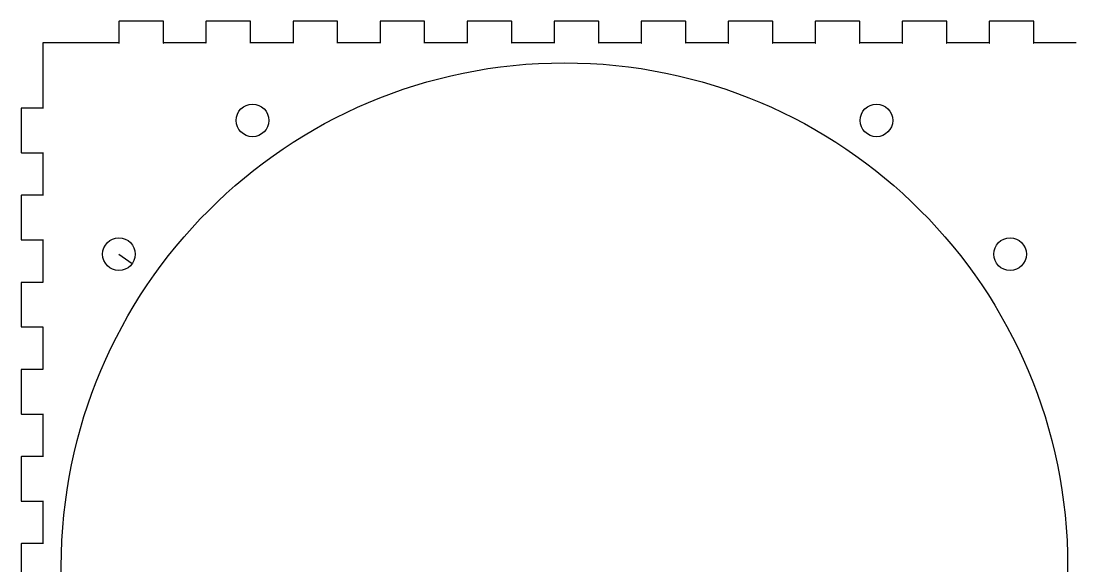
# Model space of a CAD drawing. Header units: millimetres. Extents: x 10 to 620, y 8 to 435.
# Drawn here: x 10 to 203.2, y 326.7 to 426.8 of the extents above; entities that cross this region are included whole.
import ezdxf

# ---------------------------------------------------------------- set-up
doc = ezdxf.new("R2010")
doc.units = ezdxf.units.MM
doc.linetypes.add('CENTERX2', pattern=[20.32, 12.7, -2.54, 2.54, -2.54])

msp = doc.modelspace()

# ---------------------------------------------------------------- linework, layer by layer
at = {"color": 7, "linetype": 'Continuous'}
for p, q in [((28.03, 426.77), (28, 426.72)), ((28.03, 426.77), (28, 426.72)), ((28, 426.72), (28, 426.7)), ((28, 426.72), (28, 426.7)), ((28, 426.7), (28, 422.8)), ((28, 426.7), (28, 422.8)), ((28.08, 426.8), (28.03, 426.77)), ((28.08, 426.8), (28.03, 426.77)), ((28.1, 426.8), (28.08, 426.8)), ((28.1, 426.8), (28.08, 426.8)), ((36.1, 426.8), (28.1, 426.8)), ((36.1, 426.8), (28.1, 426.8)), ((36.12, 426.8), (36.1, 426.8)), ((36.12, 426.8), (36.1, 426.8)), ((36.17, 426.77), (36.12, 426.8)), ((36.17, 426.77), (36.12, 426.8)), ((36.2, 426.72), (36.17, 426.77)), ((36.2, 426.72), (36.17, 426.77)), ((36.2, 426.7), (36.2, 426.72)), ((36.2, 426.7), (36.2, 426.72)), ((36.2, 422.8), (36.2, 426.7)), ((36.2, 422.8), (36.2, 426.7)), ((44.03, 426.77), (44, 426.72)), ((44.03, 426.77), (44, 426.72)), ((44, 426.72), (44, 426.7)), ((44, 426.72), (44, 426.7)), ((44, 426.7), (44, 422.8)), ((44, 426.7), (44, 422.8)), ((44.08, 426.8), (44.03, 426.77)), ((44.08, 426.8), (44.03, 426.77)), ((44.1, 426.8), (44.08, 426.8)), ((44.1, 426.8), (44.08, 426.8)), ((52.1, 426.8), (44.1, 426.8)), ((52.1, 426.8), (44.1, 426.8)), ((52.12, 426.8), (52.1, 426.8)), ((52.12, 426.8), (52.1, 426.8)), ((52.17, 426.77), (52.12, 426.8)), ((52.17, 426.77), (52.12, 426.8)), ((52.2, 426.72), (52.17, 426.77)), ((52.2, 426.72), (52.17, 426.77)), ((52.2, 426.7), (52.2, 426.72)), ((52.2, 426.7), (52.2, 426.72)), ((52.2, 422.8), (52.2, 426.7)), ((52.2, 422.8), (52.2, 426.7)), ((60.03, 426.77), (60, 426.72)), ((60.03, 426.77), (60, 426.72)), ((60, 426.72), (60, 426.7)), ((60, 426.72), (60, 426.7)), ((60, 426.7), (60, 422.8)), ((60, 426.7), (60, 422.8)), ((60.08, 426.8), (60.03, 426.77)), ((60.08, 426.8), (60.03, 426.77)), ((60.1, 426.8), (60.08, 426.8)), ((60.1, 426.8), (60.08, 426.8)), ((68.1, 426.8), (60.1, 426.8)), ((68.1, 426.8), (60.1, 426.8)), ((68.12, 426.8), (68.1, 426.8)), ((68.12, 426.8), (68.1, 426.8)), ((68.17, 426.77), (68.12, 426.8)), ((68.17, 426.77), (68.12, 426.8)), ((68.2, 426.72), (68.17, 426.77)), ((68.2, 426.72), (68.17, 426.77)), ((68.2, 426.7), (68.2, 426.72)), ((68.2, 426.7), (68.2, 426.72)), ((68.2, 422.8), (68.2, 426.7)), ((68.2, 422.8), (68.2, 426.7)), ((76.03, 426.77), (76, 426.72)), ((76.03, 426.77), (76, 426.72)), ((76, 426.72), (76, 426.7)), ((76, 426.72), (76, 426.7)), ((76, 426.7), (76, 422.8)), ((76, 426.7), (76, 422.8)), ((76.08, 426.8), (76.03, 426.77)), ((76.08, 426.8), (76.03, 426.77)), ((76.1, 426.8), (76.08, 426.8)), ((76.1, 426.8), (76.08, 426.8)), ((84.1, 426.8), (76.1, 426.8)), ((84.1, 426.8), (76.1, 426.8)), ((84.12, 426.8), (84.1, 426.8)), ((84.12, 426.8), (84.1, 426.8)), ((84.17, 426.77), (84.12, 426.8)), ((84.17, 426.77), (84.12, 426.8)), ((84.2, 426.72), (84.17, 426.77)), ((84.2, 426.72), (84.17, 426.77)), ((84.2, 426.7), (84.2, 426.72)), ((84.2, 426.7), (84.2, 426.72)), ((84.2, 422.8), (84.2, 426.7)), ((84.2, 422.8), (84.2, 426.7)), ((92.03, 426.77), (92, 426.72)), ((92.03, 426.77), (92, 426.72)), ((92, 426.72), (92, 426.7)), ((92, 426.72), (92, 426.7)), ((92, 426.7), (92, 422.8)), ((92, 426.7), (92, 422.8)), ((92.08, 426.8), (92.03, 426.77)), ((92.08, 426.8), (92.03, 426.77)), ((92.1, 426.8), (92.08, 426.8)), ((92.1, 426.8), (92.08, 426.8)), ((100.1, 426.8), (92.1, 426.8)), ((100.1, 426.8), (92.1, 426.8)), ((100.12, 426.8), (100.1, 426.8)), ((100.12, 426.8), (100.1, 426.8)), ((100.17, 426.77), (100.12, 426.8)), ((100.17, 426.77), (100.12, 426.8)), ((100.2, 426.72), (100.17, 426.77)), ((100.2, 426.72), (100.17, 426.77)), ((100.2, 426.7), (100.2, 426.72)), ((100.2, 426.7), (100.2, 426.72)), ((100.2, 422.8), (100.2, 426.7)), ((100.2, 422.8), (100.2, 426.7)), ((108.03, 426.77), (108, 426.72)), ((108.03, 426.77), (108, 426.72)), ((108, 426.72), (108, 426.7)), ((108, 426.72), (108, 426.7)), ((108, 426.7), (108, 422.8)), ((108, 426.7), (108, 422.8)), ((108.08, 426.8), (108.03, 426.77)), ((108.08, 426.8), (108.03, 426.77)), ((108.1, 426.8), (108.08, 426.8)), ((108.1, 426.8), (108.08, 426.8)), ((116.1, 426.8), (108.1, 426.8)), ((116.1, 426.8), (108.1, 426.8)), ((116.12, 426.8), (116.1, 426.8)), ((116.12, 426.8), (116.1, 426.8)), ((116.17, 426.77), (116.12, 426.8)), ((116.17, 426.77), (116.12, 426.8)), ((116.2, 426.72), (116.17, 426.77)), ((116.2, 426.72), (116.17, 426.77)), ((116.2, 426.7), (116.2, 426.72)), ((116.2, 426.7), (116.2, 426.72)), ((116.2, 422.8), (116.2, 426.7)), ((116.2, 422.8), (116.2, 426.7)), ((124.03, 426.77), (124, 426.72)), ((124.03, 426.77), (124, 426.72)), ((124, 426.72), (124, 426.7)), ((124, 426.72), (124, 426.7)), ((124, 426.7), (124, 422.8)), ((124, 426.7), (124, 422.8)), ((124.08, 426.8), (124.03, 426.77)), ((124.08, 426.8), (124.03, 426.77)), ((124.1, 426.8), (124.08, 426.8)), ((124.1, 426.8), (124.08, 426.8)), ((132.1, 426.8), (124.1, 426.8)), ((132.1, 426.8), (124.1, 426.8)), ((132.12, 426.8), (132.1, 426.8)), ((132.12, 426.8), (132.1, 426.8)), ((132.17, 426.77), (132.12, 426.8)), ((132.17, 426.77), (132.12, 426.8)), ((132.2, 426.72), (132.17, 426.77)), ((132.2, 426.72), (132.17, 426.77)), ((132.2, 426.7), (132.2, 426.72)), ((132.2, 426.7), (132.2, 426.72)), ((132.2, 422.8), (132.2, 426.7)), ((132.2, 422.8), (132.2, 426.7)), ((140.03, 426.77), (140, 426.72)), ((140.03, 426.77), (140, 426.72)), ((140, 426.72), (140, 426.7)), ((140, 426.72), (140, 426.7)), ((140, 426.7), (140, 422.8)), ((140, 426.7), (140, 422.8)), ((140.08, 426.8), (140.03, 426.77)), ((140.08, 426.8), (140.03, 426.77)), ((140.1, 426.8), (140.08, 426.8)), ((140.1, 426.8), (140.08, 426.8)), ((148.1, 426.8), (140.1, 426.8)), ((148.1, 426.8), (140.1, 426.8)), ((148.12, 426.8), (148.1, 426.8)), ((148.12, 426.8), (148.1, 426.8)), ((148.17, 426.77), (148.12, 426.8)), ((148.17, 426.77), (148.12, 426.8)), ((148.2, 426.72), (148.17, 426.77)), ((148.2, 426.72), (148.17, 426.77)), ((148.2, 426.7), (148.2, 426.72)), ((148.2, 426.7), (148.2, 426.72)), ((148.2, 422.8), (148.2, 426.7)), ((148.2, 422.8), (148.2, 426.7)), ((156.03, 426.77), (156, 426.72)), ((156.03, 426.77), (156, 426.72)), ((156, 426.72), (156, 426.7)), ((156, 426.72), (156, 426.7)), ((156, 426.7), (156, 422.8)), ((156, 426.7), (156, 422.8)), ((156.08, 426.8), (156.03, 426.77)), ((156.08, 426.8), (156.03, 426.77)), ((156.1, 426.8), (156.08, 426.8)), ((156.1, 426.8), (156.08, 426.8)), ((164.1, 426.8), (156.1, 426.8)), ((164.1, 426.8), (156.1, 426.8)), ((164.12, 426.8), (164.1, 426.8)), ((164.12, 426.8), (164.1, 426.8)), ((164.17, 426.77), (164.12, 426.8)), ((164.17, 426.77), (164.12, 426.8)), ((164.2, 426.72), (164.17, 426.77)), ((164.2, 426.72), (164.17, 426.77)), ((164.2, 426.7), (164.2, 426.72)), ((164.2, 426.7), (164.2, 426.72)), ((164.2, 422.8), (164.2, 426.7)), ((164.2, 422.8), (164.2, 426.7)), ((172.03, 426.77), (172, 426.72)), ((172.03, 426.77), (172, 426.72)), ((172, 426.72), (172, 426.7)), ((172, 426.72), (172, 426.7)), ((172, 426.7), (172, 422.8)), ((172, 426.7), (172, 422.8)), ((172.08, 426.8), (172.03, 426.77)), ((172.08, 426.8), (172.03, 426.77)), ((172.1, 426.8), (172.08, 426.8)), ((172.1, 426.8), (172.08, 426.8)), ((180.1, 426.8), (172.1, 426.8)), ((180.1, 426.8), (172.1, 426.8)), ((180.12, 426.8), (180.1, 426.8)), ((180.12, 426.8), (180.1, 426.8)), ((180.17, 426.77), (180.12, 426.8)), ((180.17, 426.77), (180.12, 426.8)), ((180.2, 426.72), (180.17, 426.77)), ((180.2, 426.72), (180.17, 426.77)), ((180.2, 426.7), (180.2, 426.72)), ((180.2, 426.7), (180.2, 426.72)), ((180.2, 422.8), (180.2, 426.7)), ((180.2, 422.8), (180.2, 426.7)), ((188.03, 426.77), (188, 426.72)), ((188.03, 426.77), (188, 426.72)), ((188, 426.72), (188, 426.7)), ((188, 426.72), (188, 426.7)), ((188, 426.7), (188, 422.8)), ((188, 426.7), (188, 422.8)), ((188.08, 426.8), (188.03, 426.77)), ((188.08, 426.8), (188.03, 426.77)), ((188.1, 426.8), (188.08, 426.8)), ((188.1, 426.8), (188.08, 426.8)), ((196.1, 426.8), (188.1, 426.8)), ((196.1, 426.8), (188.1, 426.8)), ((196.12, 426.8), (196.1, 426.8)), ((196.12, 426.8), (196.1, 426.8)), ((196.17, 426.77), (196.12, 426.8)), ((196.17, 426.77), (196.12, 426.8)), ((196.2, 426.72), (196.17, 426.77)), ((196.2, 426.72), (196.17, 426.77)), ((196.2, 426.7), (196.2, 426.72)), ((196.2, 426.7), (196.2, 426.72)), ((196.2, 422.8), (196.2, 426.7)), ((196.2, 422.8), (196.2, 426.7)), ((14.03, 422.77), (14, 422.72)), ((14.03, 422.77), (14, 422.72)), ((14, 422.72), (14, 422.7)), ((14, 422.72), (14, 422.7)), ((14, 422.7), (14, 410.8)), ((14, 422.7), (14, 410.8)), ((14.08, 422.8), (14.03, 422.77)), ((14.08, 422.8), (14.03, 422.77)), ((14.1, 422.8), (14.08, 422.8)), ((14.1, 422.8), (14.08, 422.8)), ((28, 422.8), (14.1, 422.8)), ((28, 422.8), (14.1, 422.8)), ((28, 422.8), (28, 422.79)), ((28.01, 422.8), (28, 422.8)), ((28, 422.8), (28, 422.79)), ((28.01, 422.8), (28, 422.8)), ((28, 422.79), (28.01, 422.76)), ((28, 422.79), (28.01, 422.76)), ((28.04, 422.79), (28.01, 422.8)), ((28.04, 422.79), (28.01, 422.8)), ((28.01, 422.76), (28.04, 422.76)), ((28.01, 422.76), (28.04, 422.76)), ((28.04, 422.76), (28.04, 422.79)), ((28.04, 422.76), (28.04, 422.79)), ((36.19, 422.8), (36.16, 422.79)), ((36.19, 422.8), (36.16, 422.79)), ((36.16, 422.79), (36.16, 422.76)), ((36.16, 422.79), (36.16, 422.76)), ((36.16, 422.76), (36.18, 422.76)), ((36.16, 422.76), (36.18, 422.76)), ((36.18, 422.76), (36.2, 422.79)), ((36.18, 422.76), (36.2, 422.79)), ((36.2, 422.8), (36.19, 422.8)), ((36.2, 422.8), (36.19, 422.8)), ((44, 422.8), (36.2, 422.8)), ((36.2, 422.79), (36.2, 422.8)), ((44, 422.8), (36.2, 422.8)), ((36.2, 422.79), (36.2, 422.8)), ((44, 422.8), (44, 422.79)), ((44.01, 422.8), (44, 422.8)), ((44, 422.8), (44, 422.79)), ((44.01, 422.8), (44, 422.8)), ((44, 422.79), (44.01, 422.76)), ((44, 422.79), (44.01, 422.76)), ((44.04, 422.79), (44.01, 422.8)), ((44.04, 422.79), (44.01, 422.8)), ((44.01, 422.76), (44.04, 422.76)), ((44.01, 422.76), (44.04, 422.76)), ((44.04, 422.76), (44.04, 422.79)), ((44.04, 422.76), (44.04, 422.79)), ((52.19, 422.8), (52.16, 422.79)), ((52.19, 422.8), (52.16, 422.79)), ((52.16, 422.79), (52.16, 422.76)), ((52.16, 422.79), (52.16, 422.76)), ((52.16, 422.76), (52.19, 422.76)), ((52.16, 422.76), (52.19, 422.76)), ((52.2, 422.8), (52.19, 422.8)), ((52.2, 422.8), (52.19, 422.8)), ((52.19, 422.76), (52.2, 422.79)), ((52.19, 422.76), (52.2, 422.79)), ((60, 422.8), (52.2, 422.8)), ((52.2, 422.79), (52.2, 422.8)), ((60, 422.8), (52.2, 422.8)), ((52.2, 422.79), (52.2, 422.8)), ((60, 422.8), (60, 422.79)), ((60.01, 422.8), (60, 422.8)), ((60, 422.8), (60, 422.79)), ((60.01, 422.8), (60, 422.8)), ((60, 422.79), (60.01, 422.76)), ((60, 422.79), (60.01, 422.76)), ((60.04, 422.79), (60.01, 422.8)), ((60.04, 422.79), (60.01, 422.8)), ((60.01, 422.76), (60.04, 422.76)), ((60.01, 422.76), (60.04, 422.76)), ((60.04, 422.76), (60.04, 422.79)), ((60.04, 422.76), (60.04, 422.79)), ((68.19, 422.8), (68.16, 422.79)), ((68.19, 422.8), (68.16, 422.79)), ((68.16, 422.79), (68.16, 422.76)), ((68.16, 422.79), (68.16, 422.76)), ((68.16, 422.76), (68.19, 422.76)), ((68.16, 422.76), (68.19, 422.76)), ((68.2, 422.8), (68.19, 422.8)), ((68.2, 422.8), (68.19, 422.8)), ((68.19, 422.76), (68.2, 422.79)), ((68.19, 422.76), (68.2, 422.79)), ((76, 422.8), (68.2, 422.8)), ((68.2, 422.79), (68.2, 422.8)), ((76, 422.8), (68.2, 422.8)), ((68.2, 422.79), (68.2, 422.8)), ((76, 422.8), (76, 422.79)), ((76.01, 422.8), (76, 422.8)), ((76, 422.8), (76, 422.79)), ((76.01, 422.8), (76, 422.8)), ((76, 422.79), (76.01, 422.76)), ((76, 422.79), (76.01, 422.76)), ((76.04, 422.79), (76.01, 422.8)), ((76.04, 422.79), (76.01, 422.8)), ((76.01, 422.76), (76.04, 422.76)), ((76.01, 422.76), (76.04, 422.76)), ((76.04, 422.76), (76.04, 422.79)), ((76.04, 422.76), (76.04, 422.79)), ((84.19, 422.8), (84.16, 422.79)), ((84.19, 422.8), (84.16, 422.79)), ((84.16, 422.79), (84.16, 422.76)), ((84.16, 422.79), (84.16, 422.76)), ((84.16, 422.76), (84.18, 422.76)), ((84.16, 422.76), (84.18, 422.76)), ((84.18, 422.76), (84.2, 422.79)), ((84.18, 422.76), (84.2, 422.79)), ((84.2, 422.8), (84.19, 422.8)), ((84.2, 422.8), (84.19, 422.8)), ((92, 422.8), (84.2, 422.8)), ((84.2, 422.79), (84.2, 422.8)), ((92, 422.8), (84.2, 422.8)), ((84.2, 422.79), (84.2, 422.8)), ((92, 422.8), (92, 422.79)), ((92.01, 422.8), (92, 422.8)), ((92, 422.8), (92, 422.79)), ((92.01, 422.8), (92, 422.8)), ((92, 422.79), (92.01, 422.76)), ((92, 422.79), (92.01, 422.76)), ((92.04, 422.79), (92.01, 422.8)), ((92.04, 422.79), (92.01, 422.8)), ((92.01, 422.76), (92.04, 422.76)), ((92.01, 422.76), (92.04, 422.76)), ((92.04, 422.76), (92.04, 422.79)), ((92.04, 422.76), (92.04, 422.79)), ((100.19, 422.8), (100.16, 422.79)), ((100.19, 422.8), (100.16, 422.79)), ((100.16, 422.79), (100.16, 422.76)), ((100.16, 422.79), (100.16, 422.76)), ((100.16, 422.76), (100.19, 422.76)), ((100.16, 422.76), (100.19, 422.76)), ((100.2, 422.8), (100.19, 422.8)), ((100.2, 422.8), (100.19, 422.8)), ((100.19, 422.76), (100.2, 422.79)), ((100.19, 422.76), (100.2, 422.79)), ((108, 422.8), (100.2, 422.8)), ((100.2, 422.79), (100.2, 422.8)), ((108, 422.8), (100.2, 422.8)), ((100.2, 422.79), (100.2, 422.8)), ((108, 422.8), (108, 422.79)), ((108.01, 422.8), (108, 422.8)), ((108, 422.8), (108, 422.79)), ((108.01, 422.8), (108, 422.8)), ((108, 422.79), (108.01, 422.76)), ((108, 422.79), (108.01, 422.76)), ((108.04, 422.79), (108.01, 422.8)), ((108.04, 422.79), (108.01, 422.8)), ((108.01, 422.76), (108.04, 422.76)), ((108.01, 422.76), (108.04, 422.76)), ((108.04, 422.76), (108.04, 422.79)), ((108.04, 422.76), (108.04, 422.79)), ((116.19, 422.8), (116.16, 422.79)), ((116.19, 422.8), (116.16, 422.79)), ((116.16, 422.79), (116.16, 422.76)), ((116.16, 422.79), (116.16, 422.76)), ((116.16, 422.76), (116.19, 422.76)), ((116.16, 422.76), (116.19, 422.76)), ((116.2, 422.8), (116.19, 422.8)), ((116.2, 422.8), (116.19, 422.8)), ((116.19, 422.76), (116.2, 422.79)), ((116.19, 422.76), (116.2, 422.79)), ((124, 422.8), (116.2, 422.8)), ((116.2, 422.79), (116.2, 422.8)), ((124, 422.8), (116.2, 422.8)), ((116.2, 422.79), (116.2, 422.8)), ((124, 422.8), (124, 422.79)), ((124.01, 422.8), (124, 422.8)), ((124, 422.8), (124, 422.79)), ((124.01, 422.8), (124, 422.8)), ((124, 422.79), (124.01, 422.76)), ((124, 422.79), (124.01, 422.76)), ((124.04, 422.79), (124.01, 422.8)), ((124.04, 422.79), (124.01, 422.8)), ((124.01, 422.76), (124.04, 422.76)), ((124.01, 422.76), (124.04, 422.76)), ((124.04, 422.76), (124.04, 422.79)), ((124.04, 422.76), (124.04, 422.79)), ((132.19, 422.8), (132.16, 422.79)), ((132.19, 422.8), (132.16, 422.79)), ((132.16, 422.79), (132.16, 422.76)), ((132.16, 422.79), (132.16, 422.76)), ((132.16, 422.76), (132.18, 422.76)), ((132.16, 422.76), (132.18, 422.76)), ((132.18, 422.76), (132.2, 422.79)), ((132.18, 422.76), (132.2, 422.79)), ((132.2, 422.8), (132.19, 422.8)), ((132.2, 422.8), (132.19, 422.8)), ((140, 422.8), (132.2, 422.8)), ((132.2, 422.79), (132.2, 422.8)), ((140, 422.8), (132.2, 422.8)), ((132.2, 422.79), (132.2, 422.8)), ((140, 422.8), (140, 422.79)), ((140.01, 422.8), (140, 422.8)), ((140, 422.8), (140, 422.79)), ((140.01, 422.8), (140, 422.8)), ((140, 422.79), (140.01, 422.76)), ((140, 422.79), (140.01, 422.76)), ((140.04, 422.79), (140.01, 422.8)), ((140.04, 422.79), (140.01, 422.8)), ((140.01, 422.76), (140.04, 422.76)), ((140.01, 422.76), (140.04, 422.76)), ((140.04, 422.76), (140.04, 422.79)), ((140.04, 422.76), (140.04, 422.79)), ((148.19, 422.8), (148.16, 422.79)), ((148.19, 422.8), (148.16, 422.79)), ((148.16, 422.79), (148.16, 422.76)), ((148.16, 422.79), (148.16, 422.76)), ((148.16, 422.76), (148.19, 422.76)), ((148.16, 422.76), (148.19, 422.76)), ((148.2, 422.8), (148.19, 422.8)), ((148.2, 422.8), (148.19, 422.8)), ((148.19, 422.76), (148.2, 422.79)), ((148.19, 422.76), (148.2, 422.79)), ((156, 422.8), (148.2, 422.8)), ((148.2, 422.79), (148.2, 422.8)), ((156, 422.8), (148.2, 422.8)), ((148.2, 422.79), (148.2, 422.8)), ((156, 422.8), (156, 422.79)), ((156.01, 422.8), (156, 422.8)), ((156, 422.8), (156, 422.79)), ((156.01, 422.8), (156, 422.8)), ((156, 422.79), (156.01, 422.76)), ((156, 422.79), (156.01, 422.76)), ((156.04, 422.79), (156.01, 422.8)), ((156.04, 422.79), (156.01, 422.8)), ((156.01, 422.76), (156.04, 422.76)), ((156.01, 422.76), (156.04, 422.76)), ((156.04, 422.76), (156.04, 422.79)), ((156.04, 422.76), (156.04, 422.79)), ((164.19, 422.8), (164.16, 422.79)), ((164.19, 422.8), (164.16, 422.79)), ((164.16, 422.79), (164.16, 422.76)), ((164.16, 422.79), (164.16, 422.76)), ((164.16, 422.76), (164.19, 422.76)), ((164.16, 422.76), (164.19, 422.76)), ((164.2, 422.8), (164.19, 422.8)), ((164.2, 422.8), (164.19, 422.8)), ((164.19, 422.76), (164.2, 422.79)), ((164.19, 422.76), (164.2, 422.79)), ((172, 422.8), (164.2, 422.8)), ((164.2, 422.79), (164.2, 422.8)), ((172, 422.8), (164.2, 422.8)), ((164.2, 422.79), (164.2, 422.8)), ((172, 422.8), (172, 422.79)), ((172.01, 422.8), (172, 422.8)), ((172, 422.8), (172, 422.79)), ((172.01, 422.8), (172, 422.8)), ((172, 422.79), (172.01, 422.76)), ((172, 422.79), (172.01, 422.76)), ((172.04, 422.79), (172.01, 422.8)), ((172.04, 422.79), (172.01, 422.8)), ((172.01, 422.76), (172.04, 422.76)), ((172.01, 422.76), (172.04, 422.76)), ((172.04, 422.76), (172.04, 422.79)), ((172.04, 422.76), (172.04, 422.79)), ((180.19, 422.8), (180.16, 422.79)), ((180.19, 422.8), (180.16, 422.79)), ((180.16, 422.79), (180.16, 422.76)), ((180.16, 422.79), (180.16, 422.76)), ((180.16, 422.76), (180.19, 422.76)), ((180.16, 422.76), (180.19, 422.76)), ((180.2, 422.8), (180.19, 422.8)), ((180.2, 422.8), (180.19, 422.8)), ((180.19, 422.76), (180.2, 422.79)), ((180.19, 422.76), (180.2, 422.79)), ((188, 422.8), (180.2, 422.8)), ((180.2, 422.79), (180.2, 422.8)), ((188, 422.8), (180.2, 422.8)), ((180.2, 422.79), (180.2, 422.8)), ((188, 422.8), (188, 422.79)), ((188.01, 422.8), (188, 422.8)), ((188, 422.8), (188, 422.79)), ((188.01, 422.8), (188, 422.8)), ((188, 422.79), (188.01, 422.76)), ((188, 422.79), (188.01, 422.76)), ((188.04, 422.79), (188.01, 422.8)), ((188.04, 422.79), (188.01, 422.8)), ((188.01, 422.76), (188.04, 422.76)), ((188.01, 422.76), (188.04, 422.76)), ((188.04, 422.76), (188.04, 422.79)), ((188.04, 422.76), (188.04, 422.79)), ((196.19, 422.8), (196.16, 422.79)), ((196.19, 422.8), (196.16, 422.79)), ((196.16, 422.79), (196.16, 422.76)), ((196.16, 422.79), (196.16, 422.76)), ((196.16, 422.76), (196.18, 422.76)), ((196.16, 422.76), (196.18, 422.76)), ((196.18, 422.76), (196.2, 422.79)), ((196.18, 422.76), (196.2, 422.79)), ((196.2, 422.8), (196.19, 422.8)), ((196.2, 422.8), (196.19, 422.8)), ((204, 422.8), (196.2, 422.8)), ((196.2, 422.79), (196.2, 422.8)), ((204, 422.8), (196.2, 422.8)), ((196.2, 422.79), (196.2, 422.8)), ((10.03, 410.77), (10, 410.72)), ((10.03, 410.77), (10, 410.72)), ((10, 410.72), (10, 410.7)), ((10, 410.72), (10, 410.7)), ((10, 410.7), (10, 402.7)), ((10, 410.7), (10, 402.7)), ((10.08, 410.8), (10.03, 410.77)), ((10.08, 410.8), (10.03, 410.77)), ((10.1, 410.8), (10.08, 410.8)), ((10.1, 410.8), (10.08, 410.8)), ((14, 410.8), (10.1, 410.8)), ((14, 410.8), (10.1, 410.8)), ((14, 410.8), (14, 410.79)), ((14.01, 410.8), (14, 410.8)), ((14, 410.8), (14, 410.79)), ((14.01, 410.8), (14, 410.8)), ((14, 410.79), (14.01, 410.76)), ((14, 410.79), (14.01, 410.76)), ((14.04, 410.79), (14.01, 410.8)), ((14.04, 410.79), (14.01, 410.8)), ((14.01, 410.76), (14.04, 410.76)), ((14.01, 410.76), (14.04, 410.76)), ((14.04, 410.76), (14.04, 410.79)), ((14.04, 410.76), (14.04, 410.79)), ((10, 402.7), (10, 402.68)), ((10, 402.7), (10, 402.68)), ((10, 402.68), (10.03, 402.63)), ((10, 402.68), (10.03, 402.63)), ((10.03, 402.63), (10.08, 402.6)), ((10.03, 402.63), (10.08, 402.6)), ((10.08, 402.6), (10.1, 402.6)), ((10.08, 402.6), (10.1, 402.6)), ((10.1, 402.6), (14, 402.6)), ((10.1, 402.6), (14, 402.6)), ((14.01, 402.64), (14, 402.61)), ((14.01, 402.64), (14, 402.61)), ((14, 402.61), (14, 402.6)), ((14, 402.61), (14, 402.6)), ((14, 402.6), (14.01, 402.6)), ((14, 402.6), (14, 394.8)), ((14, 402.6), (14, 394.8)), ((14, 402.6), (14.01, 402.6)), ((14.04, 402.64), (14.01, 402.64)), ((14.04, 402.64), (14.01, 402.64)), ((14.01, 402.6), (14.04, 402.62)), ((14.01, 402.6), (14.04, 402.62)), ((14.04, 402.62), (14.04, 402.64)), ((14.04, 402.62), (14.04, 402.64)), ((10.03, 394.77), (10, 394.72)), ((10.03, 394.77), (10, 394.72)), ((10, 394.72), (10, 394.7)), ((10, 394.72), (10, 394.7)), ((10, 394.7), (10, 386.7)), ((10, 394.7), (10, 386.7)), ((10.08, 394.8), (10.03, 394.77)), ((10.08, 394.8), (10.03, 394.77)), ((10.1, 394.8), (10.08, 394.8)), ((10.1, 394.8), (10.08, 394.8)), ((14, 394.8), (10.1, 394.8)), ((14, 394.8), (10.1, 394.8)), ((14, 394.8), (14, 394.79)), ((14.01, 394.8), (14, 394.8)), ((14, 394.8), (14, 394.79)), ((14.01, 394.8), (14, 394.8)), ((14, 394.79), (14.01, 394.76)), ((14, 394.79), (14.01, 394.76)), ((14.04, 394.79), (14.01, 394.8)), ((14.04, 394.79), (14.01, 394.8)), ((14.01, 394.76), (14.04, 394.76)), ((14.01, 394.76), (14.04, 394.76)), ((14.04, 394.76), (14.04, 394.79)), ((14.04, 394.76), (14.04, 394.79)), ((10, 386.7), (10, 386.68)), ((10, 386.7), (10, 386.68)), ((10, 386.68), (10.03, 386.63)), ((10, 386.68), (10.03, 386.63)), ((10.03, 386.63), (10.08, 386.6)), ((10.03, 386.63), (10.08, 386.6)), ((10.08, 386.6), (10.1, 386.6)), ((10.08, 386.6), (10.1, 386.6)), ((10.1, 386.6), (14, 386.6)), ((10.1, 386.6), (14, 386.6)), ((14.01, 386.64), (14, 386.61)), ((14.01, 386.64), (14, 386.61)), ((14, 386.61), (14, 386.6)), ((14, 386.61), (14, 386.6)), ((14, 386.6), (14.01, 386.6)), ((14, 386.6), (14, 378.8)), ((14, 386.6), (14, 378.8)), ((14, 386.6), (14.01, 386.6)), ((14.04, 386.64), (14.01, 386.64)), ((14.04, 386.64), (14.01, 386.64)), ((14.01, 386.6), (14.04, 386.62)), ((14.01, 386.6), (14.04, 386.62)), ((14.04, 386.62), (14.04, 386.64)), ((14.04, 386.62), (14.04, 386.64)), ((10.03, 378.77), (10, 378.72)), ((10.03, 378.77), (10, 378.72)), ((10, 378.72), (10, 378.7)), ((10, 378.72), (10, 378.7)), ((10, 378.7), (10, 370.7)), ((10, 378.7), (10, 370.7)), ((10.08, 378.8), (10.03, 378.77)), ((10.08, 378.8), (10.03, 378.77)), ((10.1, 378.8), (10.08, 378.8)), ((10.1, 378.8), (10.08, 378.8)), ((14, 378.8), (10.1, 378.8)), ((14, 378.8), (10.1, 378.8)), ((14, 378.8), (14, 378.79)), ((14.01, 378.8), (14, 378.8)), ((14, 378.8), (14, 378.79)), ((14.01, 378.8), (14, 378.8)), ((14, 378.79), (14.01, 378.76)), ((14, 378.79), (14.01, 378.76)), ((14.04, 378.79), (14.01, 378.8)), ((14.04, 378.79), (14.01, 378.8)), ((14.01, 378.76), (14.04, 378.76)), ((14.01, 378.76), (14.04, 378.76)), ((14.04, 378.76), (14.04, 378.79)), ((14.04, 378.76), (14.04, 378.79)), ((10, 370.7), (10, 370.69)), ((10, 370.7), (10, 370.69)), ((10, 370.69), (10.03, 370.63)), ((10, 370.69), (10.03, 370.63)), ((10.03, 370.63), (10.08, 370.6)), ((10.03, 370.63), (10.08, 370.6)), ((10.08, 370.6), (10.1, 370.6)), ((10.08, 370.6), (10.1, 370.6)), ((10.1, 370.6), (14, 370.6)), ((10.1, 370.6), (14, 370.6)), ((14.01, 370.64), (14, 370.61)), ((14.01, 370.64), (14, 370.61)), ((14, 370.61), (14, 370.6)), ((14, 370.61), (14, 370.6)), ((14, 370.6), (14.01, 370.6)), ((14, 370.6), (14, 362.8)), ((14, 370.6), (14, 362.8)), ((14, 370.6), (14.01, 370.6)), ((14.04, 370.64), (14.01, 370.64)), ((14.04, 370.64), (14.01, 370.64)), ((14.01, 370.6), (14.04, 370.61)), ((14.01, 370.6), (14.04, 370.61)), ((14.04, 370.61), (14.04, 370.64)), ((14.04, 370.61), (14.04, 370.64)), ((10.03, 362.77), (10, 362.72)), ((10.03, 362.77), (10, 362.72)), ((10, 362.72), (10, 362.7)), ((10, 362.72), (10, 362.7)), ((10, 362.7), (10, 354.7)), ((10, 362.7), (10, 354.7)), ((10.08, 362.8), (10.03, 362.77)), ((10.08, 362.8), (10.03, 362.77)), ((10.1, 362.8), (10.08, 362.8)), ((10.1, 362.8), (10.08, 362.8)), ((14, 362.8), (10.1, 362.8)), ((14, 362.8), (10.1, 362.8)), ((14, 362.8), (14, 362.79)), ((14.01, 362.8), (14, 362.8)), ((14, 362.8), (14, 362.79)), ((14.01, 362.8), (14, 362.8)), ((14, 362.79), (14.01, 362.76)), ((14, 362.79), (14.01, 362.76)), ((14.04, 362.79), (14.01, 362.8)), ((14.04, 362.79), (14.01, 362.8)), ((14.01, 362.76), (14.04, 362.76)), ((14.01, 362.76), (14.04, 362.76)), ((14.04, 362.76), (14.04, 362.79)), ((14.04, 362.76), (14.04, 362.79)), ((10, 354.7), (10, 354.68)), ((10, 354.7), (10, 354.68)), ((10, 354.68), (10.03, 354.63)), ((10, 354.68), (10.03, 354.63)), ((10.03, 354.63), (10.08, 354.6)), ((10.03, 354.63), (10.08, 354.6)), ((10.08, 354.6), (10.1, 354.6)), ((10.08, 354.6), (10.1, 354.6)), ((10.1, 354.6), (14, 354.6)), ((10.1, 354.6), (14, 354.6)), ((14.01, 354.64), (14, 354.61)), ((14.01, 354.64), (14, 354.61)), ((14, 354.61), (14, 354.6)), ((14, 354.61), (14, 354.6)), ((14, 354.6), (14.01, 354.6)), ((14, 354.6), (14, 346.8)), ((14, 354.6), (14, 346.8)), ((14, 354.6), (14.01, 354.6)), ((14.04, 354.64), (14.01, 354.64)), ((14.04, 354.64), (14.01, 354.64)), ((14.01, 354.6), (14.04, 354.62)), ((14.01, 354.6), (14.04, 354.62)), ((14.04, 354.62), (14.04, 354.64)), ((14.04, 354.62), (14.04, 354.64)), ((10.03, 346.77), (10, 346.72)), ((10.03, 346.77), (10, 346.72)), ((10, 346.72), (10, 346.7)), ((10, 346.72), (10, 346.7)), ((10, 346.7), (10, 338.7)), ((10, 346.7), (10, 338.7)), ((10.08, 346.8), (10.03, 346.77)), ((10.08, 346.8), (10.03, 346.77)), ((10.1, 346.8), (10.08, 346.8)), ((10.1, 346.8), (10.08, 346.8)), ((14, 346.8), (10.1, 346.8)), ((14, 346.8), (10.1, 346.8)), ((14, 346.8), (14, 346.79)), ((14.01, 346.8), (14, 346.8)), ((14, 346.8), (14, 346.79)), ((14.01, 346.8), (14, 346.8)), ((14, 346.79), (14.01, 346.76)), ((14, 346.79), (14.01, 346.76)), ((14.04, 346.79), (14.01, 346.8)), ((14.04, 346.79), (14.01, 346.8)), ((14.01, 346.76), (14.04, 346.76)), ((14.01, 346.76), (14.04, 346.76)), ((14.04, 346.76), (14.04, 346.79)), ((14.04, 346.76), (14.04, 346.79)), ((10, 338.7), (10, 338.68)), ((10, 338.7), (10, 338.68)), ((10, 338.68), (10.03, 338.63)), ((10, 338.68), (10.03, 338.63)), ((10.03, 338.63), (10.08, 338.6)), ((10.03, 338.63), (10.08, 338.6)), ((10.08, 338.6), (10.1, 338.6)), ((10.08, 338.6), (10.1, 338.6)), ((10.1, 338.6), (14, 338.6)), ((10.1, 338.6), (14, 338.6)), ((14.01, 338.64), (14, 338.61)), ((14.01, 338.64), (14, 338.61)), ((14, 338.61), (14, 338.6)), ((14, 338.61), (14, 338.6)), ((14, 338.6), (14.01, 338.6)), ((14, 338.6), (14, 330.8)), ((14, 338.6), (14, 330.8)), ((14, 338.6), (14.01, 338.6)), ((14.04, 338.64), (14.01, 338.64)), ((14.04, 338.64), (14.01, 338.64)), ((14.01, 338.6), (14.04, 338.62)), ((14.01, 338.6), (14.04, 338.62)), ((14.04, 338.62), (14.04, 338.64)), ((14.04, 338.62), (14.04, 338.64)), ((10.03, 330.77), (10, 330.72)), ((10.03, 330.77), (10, 330.72)), ((10, 330.72), (10, 330.7)), ((10, 330.72), (10, 330.7)), ((10, 330.7), (10, 322.7)), ((10, 330.7), (10, 322.7)), ((10.08, 330.8), (10.03, 330.77)), ((10.08, 330.8), (10.03, 330.77)), ((10.1, 330.8), (10.08, 330.8)), ((10.1, 330.8), (10.08, 330.8)), ((14, 330.8), (10.1, 330.8)), ((14, 330.8), (10.1, 330.8)), ((14, 330.8), (14, 330.79)), ((14.01, 330.8), (14, 330.8)), ((14, 330.8), (14, 330.79)), ((14.01, 330.8), (14, 330.8)), ((14, 330.79), (14.01, 330.76)), ((14, 330.79), (14.01, 330.76)), ((14.04, 330.79), (14.01, 330.8)), ((14.04, 330.79), (14.01, 330.8)), ((14.01, 330.76), (14.04, 330.76)), ((14.01, 330.76), (14.04, 330.76)), ((14.04, 330.76), (14.04, 330.79)), ((14.04, 330.76), (14.04, 330.79))]:
    msp.add_line(p, q, dxfattribs=at)
at = {"color": 7, "linetype": 'CENTERX2'}
msp.add_line((27.99, 383.98), (30.45, 382.26), dxfattribs=at)
at = {"color": 7, "linetype": 'Continuous'}
for centre, radius in [((109.91, 326.62), 92.5), ((52.55, 408.54), 3), ((167.26, 408.54), 3), ((27.99, 383.98), 3), ((191.82, 383.98), 3)]:
    msp.add_circle(centre, radius, dxfattribs=at)

doc.saveas('drawing.dxf')
